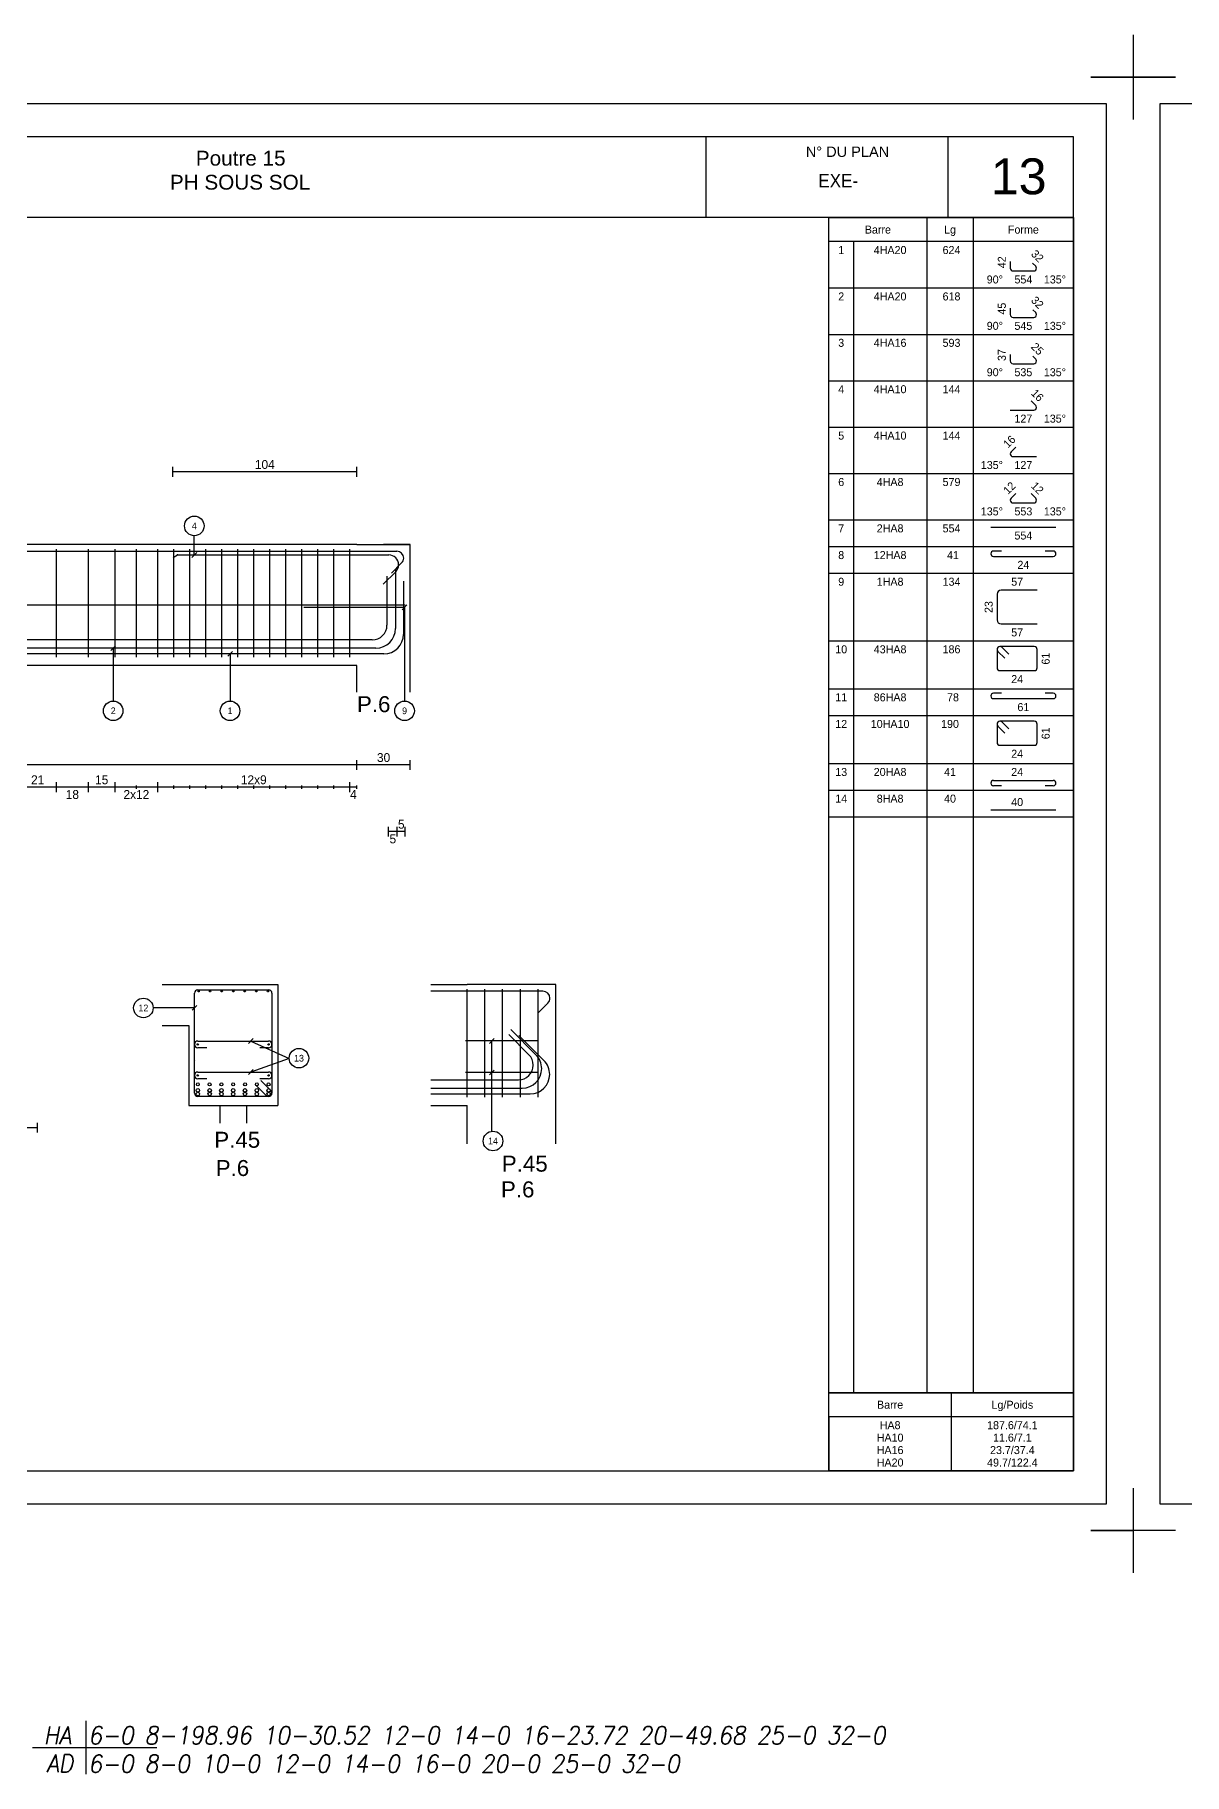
# Model space of a CAD drawing. Extents: x -12912 to 27386, y 1818 to 8189.
# Drawn here: x 2327 to 2974, y 3032 to 4010 of the extents above; entities that cross this region are included whole.
import ezdxf
from ezdxf.enums import TextEntityAlignment as Align

# ---------------------------------------------------------------- set-up
doc = ezdxf.new("R2010")
doc.units = 0
doc.header["$MEASUREMENT"] = 0
doc.layers.get('0').update_dxf_attribs({"linetype": 'CONTINUOUS'})
for name, color, linetype in [('1', 7, 'CONTINUOUS'), ('173', 7, 'CONTINUOUS'), ('5', 7, 'CONTINUOUS'), ('6', 7, 'CONTINUOUS'), ('7', 7, 'CONTINUOUS'), ('GO-CARTOUCHE', 7, 'CONTINUOUS'), ('GO-TEXTE', 9, 'CONTINUOUS'), ('STR_TXT', 102, 'CONTINUOUS')]:
    doc.layers.add(name, color=color, linetype=linetype)
doc.styles.add('ARIAL', font='ARIAL.TTF')
doc.styles.add('Tableau', font='romans.shx', dxfattribs={"width": 0.9, "oblique": 10})
doc.styles.add('TEXTEBA', font='ARIAL.TTF')

# ---------------------------------------------------------------- blocks, each defined once
blk = doc.blocks.new('A$C2346579C')
at = {"layer": '173', "color": 173}
for points in [[(0, 1.9), (0, 1.9)], [(1.9, 3.8), (41.69, 3.8)], [(43.59, 1.9), (43.59, 1.9)], [(6.9, 0), (1.9, 0)], [(41.69, 0), (36.69, 0)]]:
    blk.add_lwpolyline(points, dxfattribs=at)
for centre, start, end in [((1.9, 1.9), 90, 180), ((1.9, 1.9), 180, 270), ((41.69, 1.9), 0, 90), ((41.69, 1.9), 270, 0)]:
    blk.add_arc(centre, 1.9, start, end, dxfattribs=at)
blk = doc.blocks.new('Smallsp')
at = {"layer": 'STR_TXT', "linetype": 'Continuous'}
for points in [[(0, 15), (0, -15)], [(-30, 0), (40, 0)]]:
    blk.add_lwpolyline(points, dxfattribs=at)
at = {"layer": 'STR_TXT', "linetype": 'Continuous', "style": 'Tableau', "oblique": 10, "width": 0.9}
for s, p in [('HA', (-23.6, 1.89)), ('AD', (-22.2, -13.94))]:
    blk.add_text(s, height=10, dxfattribs=at).set_placement(p)
for tag, p in [('SPAD', (1.4, 1.89)), ('SPHA', (1.4, -14.11))]:
    blk.add_attdef(tag, p, '', height=10, dxfattribs=at)

msp = doc.modelspace()

# ---------------------------------------------------------------- linework, layer by layer
for p, q in [((2944.98, 4010.196), (2944.98, 3986.389)), ((2944.98, 4010.196), (2944.98, 3986.389)), ((2921.173, 3986.389), (2944.98, 3986.389)), ((2944.98, 3986.389), (2921.173, 3986.389)), ((2921.173, 3986.389), (2944.98, 3986.389)), ((2944.98, 3986.389), (2921.173, 3986.389)), ((2921.173, 3986.389), (2944.98, 3986.389)), ((2921.173, 3986.389), (2944.98, 3986.389)), ((2944.98, 3986.389), (2921.173, 3986.389)), ((2921.173, 3986.389), (2944.98, 3986.389)), ((2944.98, 3986.389), (2921.173, 3986.389)), ((2921.173, 3986.389), (2944.98, 3986.389)), ((2921.173, 3986.389), (2944.98, 3986.389)), ((2944.98, 3986.389), (2921.173, 3986.389)), ((2921.173, 3986.389), (2944.98, 3986.389)), ((2944.98, 3986.389), (2921.173, 3986.389)), ((2921.173, 3986.389), (2944.98, 3986.389)), ((2921.173, 3986.389), (2944.98, 3986.389)), ((2944.98, 3986.389), (2921.173, 3986.389)), ((2921.173, 3986.389), (2944.98, 3986.389)), ((2944.98, 3986.389), (2921.173, 3986.389)), ((2921.173, 3986.389), (2944.98, 3986.389)), ((2921.173, 3986.389), (2944.98, 3986.389)), ((2944.98, 3986.389), (2921.173, 3986.389)), ((2921.173, 3986.389), (2944.98, 3986.389)), ((2944.98, 3986.389), (2921.173, 3986.389)), ((2921.173, 3986.389), (2944.98, 3986.389)), ((2921.173, 3986.389), (2944.98, 3986.389)), ((2944.98, 3986.389), (2921.173, 3986.389)), ((2921.173, 3986.389), (2944.98, 3986.389)), ((2944.98, 3986.389), (2921.173, 3986.389)), ((2921.173, 3986.389), (2944.98, 3986.389)), ((2921.173, 3986.389), (2944.98, 3986.389)), ((2944.98, 3986.389), (2944.98, 3962.582)), ((2944.98, 3986.389), (2944.98, 3962.582)), ((2968.787, 3986.389), (2944.98, 3986.389)), ((2944.98, 3986.389), (2968.787, 3986.389)), ((2968.787, 3986.389), (2944.98, 3986.389)), ((2944.98, 3986.389), (2968.787, 3986.389)), ((2968.787, 3986.389), (2944.98, 3986.389)), ((2968.787, 3986.389), (2944.98, 3986.389)), ((2944.98, 3986.389), (2968.787, 3986.389)), ((2968.787, 3986.389), (2944.98, 3986.389)), ((2944.98, 3986.389), (2968.787, 3986.389)), ((2968.787, 3986.389), (2944.98, 3986.389)), ((2968.787, 3986.389), (2944.98, 3986.389)), ((2944.98, 3986.389), (2968.787, 3986.389)), ((2968.787, 3986.389), (2944.98, 3986.389)), ((2944.98, 3986.389), (2968.787, 3986.389)), ((2968.787, 3986.389), (2944.98, 3986.389)), ((2968.787, 3986.389), (2944.98, 3986.389)), ((2944.98, 3986.389), (2968.787, 3986.389)), ((2968.787, 3986.389), (2944.98, 3986.389)), ((2944.98, 3986.389), (2968.787, 3986.389)), ((2968.787, 3986.389), (2944.98, 3986.389)), ((2968.787, 3986.389), (2944.98, 3986.389)), ((2944.98, 3986.389), (2944.98, 3962.582)), ((2944.98, 3986.389), (2968.787, 3986.389)), ((2968.787, 3986.389), (2944.98, 3986.389)), ((2944.98, 3986.389), (2968.787, 3986.389)), ((2968.787, 3986.389), (2944.98, 3986.389)), ((2968.787, 3986.389), (2944.98, 3986.389)), ((2944.98, 3986.389), (2944.98, 3962.582)), ((2944.98, 3986.389), (2968.787, 3986.389)), ((2968.787, 3986.389), (2944.98, 3986.389)), ((2944.98, 3986.389), (2968.787, 3986.389)), ((2968.787, 3986.389), (2944.98, 3986.389)), ((2968.787, 3986.389), (2944.98, 3986.389)), ((2944.98, 3986.389), (2944.98, 3962.582)), ((2944.98, 3986.389), (2944.98, 3962.582)), ((2944.98, 3986.389), (2944.98, 3962.582)), ((2944.98, 3986.389), (2944.98, 3962.582)), ((2944.98, 3986.389), (2944.98, 3962.582)), ((2944.98, 3986.389), (2944.98, 3962.582)), ((2944.98, 3192.696), (2944.98, 3168.889)), ((2944.98, 3192.696), (2944.98, 3168.889)), ((2921.173, 3168.889), (2944.98, 3168.889)), ((2944.98, 3168.889), (2921.173, 3168.889)), ((2921.173, 3168.889), (2944.98, 3168.889)), ((2944.98, 3168.889), (2921.173, 3168.889)), ((2921.173, 3168.889), (2944.98, 3168.889)), ((2921.173, 3168.889), (2944.98, 3168.889)), ((2944.98, 3168.889), (2921.173, 3168.889)), ((2921.173, 3168.889), (2944.98, 3168.889)), ((2944.98, 3168.889), (2921.173, 3168.889)), ((2921.173, 3168.889), (2944.98, 3168.889)), ((2921.173, 3168.889), (2944.98, 3168.889)), ((2944.98, 3168.889), (2921.173, 3168.889)), ((2921.173, 3168.889), (2944.98, 3168.889)), ((2944.98, 3168.889), (2921.173, 3168.889)), ((2921.173, 3168.889), (2944.98, 3168.889)), ((2921.173, 3168.889), (2944.98, 3168.889)), ((2944.98, 3168.889), (2921.173, 3168.889)), ((2921.173, 3168.889), (2944.98, 3168.889)), ((2944.98, 3168.889), (2921.173, 3168.889)), ((2921.173, 3168.889), (2944.98, 3168.889)), ((2921.173, 3168.889), (2944.98, 3168.889)), ((2944.98, 3168.889), (2921.173, 3168.889)), ((2921.173, 3168.889), (2944.98, 3168.889)), ((2944.98, 3168.889), (2921.173, 3168.889)), ((2921.173, 3168.889), (2944.98, 3168.889)), ((2921.173, 3168.889), (2944.98, 3168.889)), ((2944.98, 3168.889), (2921.173, 3168.889)), ((2921.173, 3168.889), (2944.98, 3168.889)), ((2944.98, 3168.889), (2921.173, 3168.889)), ((2921.173, 3168.889), (2944.98, 3168.889)), ((2921.173, 3168.889), (2944.98, 3168.889)), ((2944.98, 3168.889), (2944.98, 3145.082)), ((2968.787, 3168.889), (2944.98, 3168.889))]:
    msp.add_line(p, q)
at = {"color": 7, "linetype": 'Continuous'}
for p, q in [((2431.447, 3407.998), (2431.447, 3398.026)), ((2446.41, 3407.998), (2446.41, 3398.026))]:
    msp.add_line(p, q, dxfattribs=at)
at = {"layer": '1', "color": 1}
for points in [[(2530.186, 3709.285), (2530.186, 3676.224)], [(2525.386, 3705.643), (2525.386, 3678.174)], [(2534.686, 3702.974), (2534.686, 3672.974)], [(2535.686, 3689.374), (1981.286, 3689.374)], [(2535.686, 3688.174), (2478.571, 3688.174)], [(2517.086, 3669.874), (1999.886, 3669.874)], [(2523.686, 3661.974), (1993.286, 3661.974)], [(2519.186, 3665.224), (1997.786, 3665.224)], [(2605.159, 3436.567), (2593.845, 3447.881)], [(2609.168, 3436.526), (2595.026, 3450.668)], [(2613.668, 3433.276), (2599.526, 3447.418)], [(2607.59, 3430.698), (2607.59, 3430.698)], [(2612.39, 3428.748), (2612.39, 3428.748)], [(2616.89, 3425.498), (2616.89, 3425.498)], [(2550.031, 3422.398), (2599.29, 3422.398)], [(2550.031, 3417.748), (2601.39, 3417.748)], [(2550.031, 3414.498), (2605.89, 3414.498)]]:
    msp.add_lwpolyline(points, dxfattribs=at)
for centre, radius in [((2419.028, 3416.498), 1), ((2419.028, 3414.498), 1), ((2419.028, 3419.898), 0.8), ((2425.662, 3416.498), 1), ((2425.662, 3414.498), 1), ((2425.662, 3419.898), 0.8), ((2432.295, 3416.498), 1), ((2432.295, 3414.498), 1), ((2432.295, 3419.898), 0.8), ((2438.928, 3416.498), 1), ((2438.928, 3414.498), 1), ((2438.928, 3419.898), 0.8), ((2445.562, 3416.498), 1), ((2445.562, 3414.498), 1), ((2445.562, 3419.898), 0.8), ((2452.195, 3416.498), 1), ((2452.195, 3414.498), 1), ((2452.195, 3419.898), 0.8), ((2458.828, 3416.498), 1), ((2458.828, 3414.498), 1), ((2458.828, 3419.898), 0.8)]:
    msp.add_circle(centre, radius, dxfattribs=at)
for centre, radius, start, end in [((2517.086, 3678.174), 8.3, 270, 0), ((2519.186, 3676.224), 11, 270, 0), ((2523.686, 3672.974), 11, 270, 0), ((2599.29, 3430.698), 8.3, 0, 45), ((2601.39, 3428.748), 11, 0, 45), ((2599.29, 3430.698), 8.3, 270, 0), ((2601.39, 3428.748), 11, 270, 0), ((2605.89, 3425.498), 11, 270, 0), ((2605.89, 3425.498), 11, 0, 45)]:
    msp.add_arc(centre, radius, start, end, dxfattribs=at)
at = {"layer": '173', "color": 173}
for p, q in [((2609.834, 3444.287), (2569.614, 3444.287)), ((2609.834, 3426.597), (2569.614, 3426.597))]:
    msp.add_line(p, q, dxfattribs=at)
for points in [[(2773.921, 3907.384), (2911.421, 3907.384), (2911.421, 3246.448), (2773.921, 3246.448), (2773.921, 3907.384)], [(2773.921, 3246.448), (2911.421, 3246.448), (2911.421, 3202.448), (2773.921, 3202.448), (2773.921, 3246.448)]]:
    msp.add_lwpolyline(points, close=True, dxfattribs=at)
for points in [[(2828.921, 3907.384), (2828.921, 3246.448)], [(2855.046, 3907.384), (2855.046, 3246.448)], [(2911.421, 3893.884), (2773.921, 3893.884)], [(2787.671, 3893.884), (2787.671, 3246.448)], [(2875.859, 3882.597), (2875.859, 3878.91)], [(2877.424, 3877.344), (2889.043, 3877.344)], [(2890.15, 3880.017), (2888.412, 3881.755)], [(2890.609, 3878.91), (2890.609, 3878.91)], [(2773.921, 3867.791), (2911.421, 3867.791)], [(2875.859, 3856.505), (2875.859, 3852.818)], [(2890.15, 3853.925), (2888.573, 3855.502)], [(2877.424, 3851.252), (2889.043, 3851.252)], [(2890.609, 3852.818), (2890.609, 3852.818)], [(2773.921, 3841.699), (2911.421, 3841.699)], [(2875.859, 3830.413), (2875.859, 3826.725)], [(2890.15, 3827.832), (2888.631, 3829.351)], [(2890.609, 3826.725), (2890.609, 3826.725)], [(2773.921, 3815.607), (2911.421, 3815.607)], [(2877.424, 3825.16), (2889.043, 3825.16)], [(2875.859, 3799.067), (2889.043, 3799.067)], [(2890.15, 3801.74), (2887.543, 3804.347)], [(2890.609, 3800.633), (2890.609, 3800.633)], [(2773.921, 3789.514), (2911.421, 3789.514)], [(2878.925, 3778.255), (2876.317, 3775.648)], [(2875.859, 3774.541), (2875.859, 3774.541)], [(2877.424, 3772.975), (2890.609, 3772.975)], [(2773.921, 3763.422), (2911.421, 3763.422)], [(2875.859, 3748.448), (2875.859, 3748.448)], [(2878.925, 3752.163), (2876.317, 3749.555)], [(2890.15, 3749.555), (2887.543, 3752.163)], [(2890.609, 3748.448), (2890.609, 3748.448)], [(2773.921, 3737.33), (2911.421, 3737.33)], [(2877.424, 3746.883), (2889.043, 3746.883)], [(2864.912, 3733.33), (2901.556, 3733.33)], [(1986.086, 3719.774), (2530.886, 3719.774)], [(2339.486, 3660.174), (2339.486, 3720.974)], [(2357.486, 3660.174), (2357.486, 3720.974)], [(2372.486, 3660.174), (2372.486, 3720.974)], [(2384.486, 3660.174), (2384.486, 3720.974)], [(2396.486, 3660.174), (2396.486, 3720.974)], [(2405.486, 3660.174), (2405.486, 3720.974)], [(2414.486, 3660.174), (2414.486, 3720.974)], [(2423.486, 3660.174), (2423.486, 3720.974)], [(2432.486, 3660.174), (2432.486, 3720.974)], [(2441.486, 3660.174), (2441.486, 3720.974)], [(2450.486, 3660.174), (2450.486, 3720.974)], [(2459.486, 3660.174), (2459.486, 3720.974)], [(2468.486, 3660.174), (2468.486, 3720.974)], [(2477.486, 3660.174), (2477.486, 3720.974)], [(2486.486, 3660.174), (2486.486, 3720.974)], [(2495.486, 3660.174), (2495.486, 3720.974)], [(2504.486, 3660.174), (2504.486, 3720.974)], [(2773.921, 3722.33), (2911.421, 3722.33)], [(2864.912, 3718.33), (2864.912, 3718.33)], [(2870.912, 3719.83), (2866.412, 3719.83)], [(2900.056, 3719.83), (2895.556, 3719.83)], [(2901.556, 3718.33), (2901.556, 3718.33)], [(2533.643, 3713.116), (2527.986, 3707.459)], [(2534.786, 3715.874), (2534.786, 3715.874)], [(2866.412, 3716.83), (2900.056, 3716.83)], [(2773.921, 3707.33), (2911.421, 3707.33)], [(2868.459, 3695.55), (2868.459, 3681.11)], [(2891.009, 3697.83), (2870.739, 3697.83)], [(2870.739, 3678.83), (2891.009, 3678.83)], [(2773.921, 3669.33), (2911.421, 3669.33)], [(2868.459, 3664.46), (2868.459, 3654.2)], [(2868.459, 3664.46), (2868.459, 3664.46)], [(2868.933, 3663.314), (2872.752, 3659.496)], [(2870.079, 3666.08), (2870.079, 3666.08)], [(2889.389, 3666.08), (2870.079, 3666.08)], [(2875.043, 3661.787), (2871.224, 3665.605)], [(2891.009, 3654.2), (2891.009, 3664.46)], [(2870.079, 3652.58), (2889.389, 3652.58)], [(2773.921, 3642.33), (2911.421, 3642.33)], [(2870.912, 3639.83), (2866.412, 3639.83)], [(2900.056, 3639.83), (2895.556, 3639.83)], [(2864.912, 3638.33), (2864.912, 3638.33)], [(2866.412, 3636.83), (2900.056, 3636.83)], [(2901.556, 3638.33), (2901.556, 3638.33)], [(2773.921, 3627.33), (2911.421, 3627.33)], [(2773.921, 3627.33), (2911.421, 3627.33)], [(2773.921, 3627.33), (2911.421, 3627.33)], [(2773.921, 3627.33), (2911.421, 3627.33)], [(2773.921, 3627.33), (2911.421, 3627.33)], [(2773.921, 3627.33), (2911.421, 3627.33)], [(2868.459, 3622.46), (2868.459, 3612.2)], [(2868.459, 3622.46), (2868.459, 3622.46)], [(2868.933, 3621.314), (2872.752, 3617.496)], [(2870.079, 3624.08), (2870.079, 3624.08)], [(2889.389, 3624.08), (2870.079, 3624.08)], [(2875.043, 3619.787), (2871.224, 3623.605)], [(2891.009, 3612.2), (2891.009, 3622.46)], [(2870.079, 3610.58), (2889.389, 3610.58)], [(2773.921, 3600.33), (2911.421, 3600.33)], [(2773.921, 3600.33), (2911.421, 3600.33)], [(2773.921, 3600.33), (2911.421, 3600.33)], [(2773.921, 3600.33), (2911.421, 3600.33)], [(2773.921, 3600.33), (2911.421, 3600.33)], [(2773.921, 3600.33), (2911.421, 3600.33)], [(2773.921, 3600.33), (2911.421, 3600.33)], [(2773.921, 3600.33), (2911.421, 3600.33)], [(2773.921, 3600.33), (2911.421, 3600.33)], [(2773.921, 3600.33), (2911.421, 3600.33)], [(2866.412, 3590.83), (2900.056, 3590.83)], [(2773.921, 3585.33), (2911.421, 3585.33)], [(2864.912, 3589.33), (2864.912, 3589.33)], [(2870.912, 3587.83), (2866.412, 3587.83)], [(2900.056, 3587.83), (2895.556, 3587.83)], [(2901.556, 3589.33), (2901.556, 3589.33)], [(2864.912, 3574.33), (2901.556, 3574.33)], [(2773.921, 3570.33), (2911.421, 3570.33)], [(2773.921, 3570.33), (2911.421, 3570.33)], [(2419.028, 3473.098), (2458.828, 3473.098)], [(2425.662, 3473.098), (2425.662, 3473.098)], [(2432.295, 3473.098), (2432.295, 3473.098)], [(2438.928, 3473.098), (2438.928, 3473.098)], [(2445.562, 3473.098), (2445.562, 3473.098)], [(2452.195, 3473.098), (2452.195, 3473.098)], [(2458.828, 3473.098), (2458.828, 3473.098)], [(2570.39, 3412.698), (2570.39, 3473.498)], [(2580.39, 3412.698), (2580.39, 3473.498)], [(2590.39, 3412.698), (2590.39, 3473.498)], [(2600.39, 3412.698), (2600.39, 3473.498)], [(2610.39, 3412.698), (2610.39, 3473.498)], [(2417.128, 3414.998), (2417.128, 3471.198)], [(2460.728, 3471.198), (2460.728, 3414.998)], [(2460.728, 3471.198), (2460.728, 3471.198)], [(2613.09, 3472.298), (2550.031, 3472.298)], [(2610.19, 3459.983), (2615.847, 3465.64)], [(2616.99, 3468.398), (2616.99, 3468.398)], [(2417.802, 3433.309), (2417.802, 3433.309)], [(2451.828, 3419.311), (2457.485, 3413.654)], [(2460.172, 3416.341), (2454.515, 3421.998)], [(2458.828, 3413.098), (2419.028, 3413.098)], [(2425.662, 3413.098), (2425.662, 3413.098)], [(2432.295, 3413.098), (2432.295, 3413.098)], [(2438.928, 3413.098), (2438.928, 3413.098)], [(2445.562, 3413.098), (2445.562, 3413.098)], [(2452.195, 3413.098), (2452.195, 3413.098)], [(2842.671, 3246.448), (2842.671, 3202.448)], [(2911.421, 3232.948), (2773.921, 3232.948)], [(2773.921, 3232.948), (2773.921, 3202.448)]]:
    msp.add_lwpolyline(points, dxfattribs=at)
for centre in [(2419.428, 3472.298), (2425.928, 3472.298), (2432.428, 3472.298), (2438.928, 3472.298), (2445.428, 3472.298), (2451.928, 3472.298), (2458.428, 3472.298), (2419.028, 3442.371), (2458.819, 3442.371), (2419.028, 3424.934), (2458.819, 3424.934)]:
    msp.add_circle(centre, 0.4, dxfattribs=at)
for centre, radius, start, end in [((2877.424, 3878.91), 1.566, 180, 270), ((2889.043, 3878.91), 1.566, 270, 0), ((2889.043, 3878.91), 1.566, 0, 45), ((2877.424, 3852.818), 1.566, 180, 270), ((2889.043, 3852.818), 1.566, 270, 0), ((2889.043, 3852.818), 1.566, 0, 45), ((2877.424, 3826.725), 1.566, 180, 270), ((2889.043, 3826.725), 1.566, 270, 0), ((2889.043, 3826.725), 1.566, 0, 45), ((2889.043, 3800.633), 1.566, 270, 0), ((2889.043, 3800.633), 1.566, 0, 45), ((2877.424, 3774.541), 1.566, 135, 180), ((2877.424, 3774.541), 1.566, 180, 270), ((2877.424, 3748.448), 1.566, 135, 180), ((2877.424, 3748.448), 1.566, 180, 270), ((2889.043, 3748.448), 1.566, 270, 0), ((2889.043, 3748.448), 1.566, 0, 45), ((2530.886, 3715.874), 3.9, 0, 90), ((2866.412, 3718.33), 1.5, 90, 180), ((2866.412, 3718.33), 1.5, 180, 270), ((2900.056, 3718.33), 1.5, 0, 90), ((2900.056, 3718.33), 1.5, 270, 0), ((2530.886, 3715.874), 3.9, 315, 0), ((2870.739, 3695.55), 2.28, 90, 180), ((2870.739, 3681.11), 2.28, 180, 270), ((2870.079, 3664.46), 1.62, 90, 180), ((2870.079, 3664.46), 1.62, 180, 225), ((2870.079, 3664.46), 1.62, 45, 90), ((2889.389, 3664.46), 1.62, 0, 90), ((2870.079, 3654.2), 1.62, 180, 270), ((2889.389, 3654.2), 1.62, 270, 0), ((2866.412, 3638.33), 1.5, 90, 180), ((2900.056, 3638.33), 1.5, 0, 90), ((2866.412, 3638.33), 1.5, 180, 270), ((2900.056, 3638.33), 1.5, 270, 0), ((2870.079, 3622.46), 1.62, 90, 180), ((2870.079, 3622.46), 1.62, 180, 225), ((2870.079, 3622.46), 1.62, 45, 90), ((2889.389, 3622.46), 1.62, 0, 90), ((2870.079, 3612.2), 1.62, 180, 270), ((2889.389, 3612.2), 1.62, 270, 0), ((2866.412, 3589.33), 1.5, 90, 180), ((2900.056, 3589.33), 1.5, 0, 90), ((2866.412, 3589.33), 1.5, 180, 270), ((2900.056, 3589.33), 1.5, 270, 0), ((2419.028, 3471.198), 1.9, 90, 180), ((2458.828, 3471.198), 1.9, 0, 90), ((2613.09, 3468.398), 3.9, 0, 90), ((2613.09, 3468.398), 3.9, 315, 0), ((2419.028, 3414.998), 1.9, 180, 270), ((2458.828, 3414.998), 1.9, 270, 0), ((2458.828, 3414.998), 1.9, 0, 45), ((2458.828, 3414.998), 1.9, 225, 270)]:
    msp.add_arc(centre, radius, start, end, dxfattribs=at)
at = {"layer": '5', "color": 5}
for points in [[(2404.905, 3761.641), (2404.905, 3767.141)], [(2508.486, 3761.641), (2508.486, 3767.141)], [(2508.486, 3764.391), (2404.905, 3764.391)], [(2405.155, 3716.191), (2407.637, 3717.624)], [(2407.637, 3717.624), (2526.386, 3717.624)], [(2530.275, 3708.235), (2523.204, 3701.164)], [(2531.886, 3712.124), (2531.886, 3712.124)], [(2508.486, 3596.807), (2508.486, 3602.307)], [(2538.486, 3596.807), (2538.486, 3602.307)], [(2508.486, 3599.557), (2008.486, 3599.557)], [(2538.486, 3599.557), (2508.486, 3599.557)], [(2339.486, 3587.057), (2318.486, 3587.057)], [(2339.486, 3584.307), (2339.486, 3589.807)], [(2339.486, 3586.141), (2339.486, 3587.974)], [(2357.486, 3587.057), (2339.486, 3587.057)], [(2357.486, 3584.307), (2357.486, 3589.807)], [(2357.486, 3586.141), (2357.486, 3587.974)], [(2372.486, 3587.057), (2357.486, 3587.057)], [(2372.486, 3584.307), (2372.486, 3589.807)], [(2372.486, 3586.141), (2372.486, 3587.974)], [(2384.486, 3587.057), (2372.486, 3587.057)], [(2396.486, 3587.057), (2372.486, 3587.057)], [(2384.486, 3586.141), (2384.486, 3587.974)], [(2396.486, 3587.057), (2384.486, 3587.057)], [(2396.486, 3584.307), (2396.486, 3589.807)], [(2396.486, 3586.141), (2396.486, 3587.974)], [(2405.486, 3587.057), (2396.486, 3587.057)], [(2504.486, 3587.057), (2396.486, 3587.057)], [(2405.486, 3586.141), (2405.486, 3587.974)], [(2414.486, 3587.057), (2405.486, 3587.057)], [(2414.486, 3586.141), (2414.486, 3587.974)], [(2423.486, 3587.057), (2414.486, 3587.057)], [(2423.486, 3586.141), (2423.486, 3587.974)], [(2432.486, 3587.057), (2423.486, 3587.057)], [(2432.486, 3586.141), (2432.486, 3587.974)], [(2441.486, 3587.057), (2432.486, 3587.057)], [(2441.486, 3586.141), (2441.486, 3587.974)], [(2450.486, 3587.057), (2441.486, 3587.057)], [(2450.486, 3586.141), (2450.486, 3587.974)], [(2459.486, 3587.057), (2450.486, 3587.057)], [(2459.486, 3586.141), (2459.486, 3587.974)], [(2468.486, 3587.057), (2459.486, 3587.057)], [(2468.486, 3586.141), (2468.486, 3587.974)], [(2477.486, 3587.057), (2468.486, 3587.057)], [(2477.486, 3586.141), (2477.486, 3587.974)], [(2486.486, 3587.057), (2477.486, 3587.057)], [(2486.486, 3586.141), (2486.486, 3587.974)], [(2495.486, 3587.057), (2486.486, 3587.057)], [(2495.486, 3586.141), (2495.486, 3587.974)], [(2504.486, 3587.057), (2495.486, 3587.057)], [(2504.486, 3584.307), (2504.486, 3589.807)], [(2504.486, 3586.141), (2504.486, 3587.974)], [(2508.486, 3587.057), (2504.486, 3587.057)], [(2508.486, 3586.141), (2508.486, 3587.974)], [(2526.186, 3559.307), (2526.186, 3564.807)], [(2531.186, 3562.057), (2526.186, 3562.057)], [(2531.186, 3559.307), (2531.186, 3564.807)], [(2535.686, 3562.057), (2531.186, 3562.057)], [(2535.686, 3559.307), (2535.686, 3564.807)], [(2614.09, 3464.648), (2614.09, 3464.648)], [(2278.94, 3395.569), (2328.94, 3395.569)], [(2328.94, 3392.819), (2328.94, 3398.319)]]:
    msp.add_lwpolyline(points, dxfattribs=at)
for start, end in [(0, 90), (315, 0)]:
    msp.add_arc((2526.386, 3712.124), 5.5, start, end, dxfattribs=at)
msp.add_point((2407.637, 3717.624), dxfattribs=at)
at = {"layer": '6', "color": 6}
for points in [[(2417.053, 3717.624), (2417.053, 3728.474)], [(2418.379, 3718.95), (2415.728, 3716.298)], [(2533.96, 3686.848), (2536.611, 3689.5)], [(2535.286, 3688.174), (2535.286, 3635.474)], [(2370.12, 3663.898), (2372.772, 3666.55)], [(2371.446, 3665.224), (2371.446, 3635.474)], [(2435.835, 3660.648), (2438.487, 3663.3)], [(2437.161, 3661.974), (2437.161, 3635.474)], [(2415.803, 3461.537), (2418.454, 3464.188)], [(2417.128, 3462.863), (2393.928, 3462.863)], [(2450.134, 3445.597), (2447.482, 3442.946)], [(2448.808, 3444.271), (2470.402, 3434.513)], [(2585.718, 3445.597), (2583.066, 3442.946)], [(2584.392, 3393.49), (2584.392, 3444.287)], [(2470.402, 3434.513), (2448.771, 3426.834)], [(2450.134, 3428.16), (2447.482, 3425.508)], [(2585.718, 3427.923), (2583.066, 3425.271)]]:
    msp.add_lwpolyline(points, dxfattribs=at)
for centre in [(2417.053, 3733.974), (2371.446, 3629.974), (2437.161, 3629.974), (2535.286, 3629.974), (2388.428, 3462.863), (2475.902, 3434.6), (2585, 3388.023)]:
    msp.add_circle(centre, 5.5, dxfattribs=at)
at = {"layer": '7', "color": 7}
for points in [[(2508.486, 3723.474), (2008.486, 3723.474)], [(2508.486, 3723.474), (2538.486, 3723.474)], [(2538.486, 3723.474), (2523.486, 3723.474)], [(2538.486, 3640.474), (2538.486, 3723.474)], [(2508.486, 3655.474), (2008.486, 3655.474)], [(2508.486, 3640.474), (2508.486, 3655.474)], [(2538.486, 3640.474), (2538.486, 3655.474)], [(2398.928, 3475.998), (2413.928, 3475.998)], [(2413.928, 3475.998), (2463.928, 3475.998)], [(2463.928, 3475.998), (2463.928, 3407.998)], [(2550.031, 3475.998), (2570.39, 3475.998)], [(2620.39, 3475.998), (2570.39, 3475.998)], [(2620.39, 3475.998), (2595.39, 3475.998)], [(2620.39, 3386.414), (2620.39, 3475.998)], [(2398.928, 3452.998), (2413.928, 3452.998)], [(2413.928, 3452.998), (2413.928, 3407.998)], [(2413.928, 3407.998), (2463.928, 3407.998)], [(2550.031, 3407.998), (2570.39, 3407.998)], [(2570.39, 3386.414), (2570.39, 3407.998)], [(2620.39, 3386.414), (2620.39, 3407.998)]]:
    msp.add_lwpolyline(points, dxfattribs=at)
at = {"layer": 'GO-CARTOUCHE', "linetype": 'Continuous'}
for points in [[(2929.98, 3183.889), (2929.98, 3971.389), (1816.344, 3971.389), (1816.344, 3183.889)], [(4073.616, 3183.889), (4073.616, 3971.389), (2959.98, 3971.389), (2959.98, 3183.889)], [(2911.421, 3202.448), (2911.421, 3952.83), (1834.902, 3952.83), (1834.902, 3202.448)]]:
    msp.add_lwpolyline(points, close=True, dxfattribs=at)
at = {"layer": 'GO-TEXTE', "color": 7}
for points in [[(2704.618, 3952.83), (2704.618, 3907.384)], [(2840.677, 3952.83), (2840.677, 3907.384)], [(2911.421, 3907.384), (1834.902, 3907.384)]]:
    msp.add_lwpolyline(points, dxfattribs=at)

# ---------------------------------------------------------------- block references
at = {"color": 7, "linetype": 'Continuous'}
for p in [(2417.128, 3440.471), (2417.128, 3423.034)]:
    msp.add_blockref('A$C2346579C', p, dxfattribs=at)
at = {"layer": 'STR_TXT', "linetype": 'Continuous'}
msp.add_blockref('Smallsp', (2356.07, 3046.89), dxfattribs=at).add_auto_attribs({'SPHA': '6-0 8-0 10-0 12-0 14-0 16-0 20-0 25-0 32-0 ', 'SPAD': '6-0 8-198.96 10-30.52 12-0 14-0 16-23.72 20-49.68 25-0 32-0 '})

# ---------------------------------------------------------------- texts
at = {"style": 'ARIAL'}
for s, p in [('P.6', (2508.491, 3638.205)), ('P.45', (2428.279, 3393.202)), ('P.6', (2429.076, 3377.323)), ('P.45', (2589.955, 3379.772)), ('P.6', (2589.468, 3365.318))]:
    msp.add_text(s, height=8.9847, dxfattribs=at).set_placement(p, align=Align.TOP_LEFT)
at = {"layer": '173', "color": 173}
for s, p in [('Barre', (2801.421, 3900.634)), ('Lg', (2841.984, 3900.634)), ('Forme', (2883.234, 3900.634)), ('Barre', (2808.296, 3239.698)), ('Lg/Poids', (2877.046, 3239.698))]:
    msp.add_text(s, height=4.5, dxfattribs=at).set_placement(p, align=Align.MIDDLE_CENTER)
for s, p in [('1', (2780.796, 3891.384)), ('4HA20', (2808.296, 3891.384)), (' 624', (2841.984, 3891.384)), ('554', (2883.234, 3874.844)), ('2', (2780.796, 3865.291)), ('4HA20', (2808.296, 3865.291)), (' 618', (2841.984, 3865.291)), ('545', (2883.234, 3848.752)), ('3', (2780.796, 3839.199)), ('4HA16', (2808.296, 3839.199)), (' 593', (2841.984, 3839.199)), ('535', (2883.234, 3822.66)), ('4', (2780.796, 3813.107)), ('4HA10', (2808.296, 3813.107)), (' 144', (2841.984, 3813.107)), ('127', (2883.234, 3796.567)), ('5', (2780.796, 3787.014)), ('4HA10', (2808.296, 3787.014)), (' 144', (2841.984, 3787.014)), ('127', (2883.234, 3770.475)), ('6', (2780.796, 3760.922)), ('4HA8', (2808.296, 3760.922)), (' 579', (2841.984, 3760.922)), ('553', (2883.234, 3744.383)), ('7', (2780.796, 3734.83)), ('2HA8', (2808.296, 3734.83)), (' 554', (2841.984, 3734.83)), ('554', (2883.234, 3730.83)), ('8', (2780.796, 3719.83)), ('12HA8', (2808.296, 3719.83)), ('  41', (2841.984, 3719.83)), ('24', (2883.234, 3714.33)), ('9', (2780.796, 3704.83)), ('1HA8', (2808.296, 3704.83)), (' 134', (2841.984, 3704.83)), ('57', (2879.734, 3676.33)), ('10', (2780.796, 3666.83)), ('43HA8', (2808.296, 3666.83)), (' 186', (2841.984, 3666.83)), ('24', (2879.734, 3650.08)), ('11', (2780.796, 3639.83)), ('86HA8', (2808.296, 3639.83)), ('  78', (2841.984, 3639.83)), ('61', (2883.234, 3634.33)), ('12', (2780.796, 3624.83)), ('10HA10', (2808.296, 3624.83)), ('190', (2841.984, 3624.83)), ('24', (2879.734, 3608.08)), ('13', (2780.796, 3597.83)), ('20HA8', (2808.296, 3597.83)), ('41', (2841.984, 3597.83)), ('24', (2879.734, 3597.83)), ('14', (2780.796, 3582.83)), ('8HA8', (2808.296, 3582.83)), ('40', (2841.984, 3582.83)), ('40', (2879.734, 3580.916)), ('HA8', (2808.296, 3230.448)), ('187.6/74.1', (2877.046, 3230.448)), ('HA10', (2808.296, 3223.448)), ('11.6/7.1', (2877.046, 3223.448)), ('HA16', (2808.296, 3216.448)), ('HA20', (2808.296, 3209.448)), ('49.7/122.4', (2877.046, 3209.448)), ('23.7/37.4', (2877.046, 3216.448))]:
    msp.add_text(s, height=4.5, dxfattribs=at).set_placement(p, align=Align.TOP_CENTER)
for s, rotation, p in [('42', 90, (2873.359, 3878.91)), ('45', 90, (2873.359, 3852.818)), ('37', 90, (2873.359, 3826.725)), ('16', 45, (2874.549, 3777.415)), ('12', 45, (2874.549, 3751.323))]:
    msp.add_text(s, height=4.5, rotation=rotation, dxfattribs=at).set_placement(p)
for s, p in [('32', (2891.918, 3881.785)), ('32', (2891.918, 3855.692)), ('25', (2891.918, 3829.6)), ('16', (2891.918, 3803.508)), ('12', (2891.918, 3751.323))]:
    msp.add_text(s, height=4.5, rotation=315, dxfattribs=at).set_placement(p, align=Align.RIGHT)
for s, p in [('90°', (2871.734, 3874.844)), ('90°', (2871.734, 3848.752)), ('90°', (2871.734, 3822.66)), ('135°', (2871.734, 3770.475)), ('135°', (2871.734, 3744.383))]:
    msp.add_text(s, height=4.5, dxfattribs=at).set_placement(p, align=Align.TOP_RIGHT)
for p in [(2894.734, 3874.844), (2894.734, 3848.752), (2894.734, 3822.66), (2894.734, 3796.567), (2894.734, 3744.383)]:
    msp.add_text('135°', height=4.5, dxfattribs=at).set_placement(p, align=Align.TOP_LEFT)
msp.add_text('57', height=4.5, dxfattribs=at).set_placement((2879.734, 3700.33), align=Align.CENTER)
msp.add_text('23', height=4.5, rotation=90, dxfattribs=at).set_placement((2865.959, 3688.33), align=Align.CENTER)
for p in [(2893.509, 3659.33), (2893.509, 3617.33)]:
    msp.add_text('61', height=4.5, rotation=90, dxfattribs=at).set_placement(p, align=Align.TOP_CENTER)
at = {"layer": '5', "color": 5}
for s, p in [('104', (2456.695, 3766.027)), ('30', (2523.486, 3601.194)), ('21', (2328.986, 3588.694)), ('15', (2364.986, 3588.694)), ('12x9', (2450.486, 3588.694)), ('5', (2533.436, 3563.694))]:
    msp.add_text(s, height=5, dxfattribs=at).set_placement(p, align=Align.CENTER)
for s, p in [('18', (2348.486, 3585.421)), ('2x12', (2384.486, 3585.421)), ('4', (2506.486, 3585.421)), ('5', (2528.686, 3560.421))]:
    msp.add_text(s, height=5, dxfattribs=at).set_placement(p, align=Align.TOP_CENTER)
at = {"layer": '6', "color": 6}
for s, p in [('4', (2417.053, 3733.974)), ('2', (2371.446, 3629.974)), ('1', (2437.161, 3629.974)), ('9', (2535.286, 3629.974)), ('12', (2388.428, 3462.863)), ('13', (2475.902, 3434.6)), ('14', (2585, 3388.023))]:
    msp.add_text(s, height=3.75, dxfattribs=at).set_placement(p, align=Align.MIDDLE_CENTER)
at = {"layer": 'GO-CARTOUCHE', "color": 2, "style": 'TEXTEBA'}
msp.add_text('13', height=20.1986, dxfattribs=at).set_placement((2864.897, 3920.482))
at = {"layer": 'GO-CARTOUCHE', "color": 2, "style": 'TEXTEBA', "width": 0.9}
msp.add_text('EXE-', height=7.6364, dxfattribs=at).set_placement((2779.121, 3924.315), align=Align.CENTER)
at = {"layer": 'GO-TEXTE', "color": 2, "style": 'TEXTEBA'}
for s, height, p in [('Poutre 15', 8.3314, (2417.91, 3936.621)), ('PH SOUS SOL', 8.33139, (2403.319, 3923.108))]:
    msp.add_text(s, height=height, dxfattribs=at).set_placement(p)
at = {"layer": 'GO-TEXTE', "style": 'TEXTEBA'}
msp.add_text('N° DU PLAN', height=5.8564, dxfattribs=at).set_placement((2784.344, 3941.488), align=Align.CENTER)

doc.saveas('drawing.dxf')
